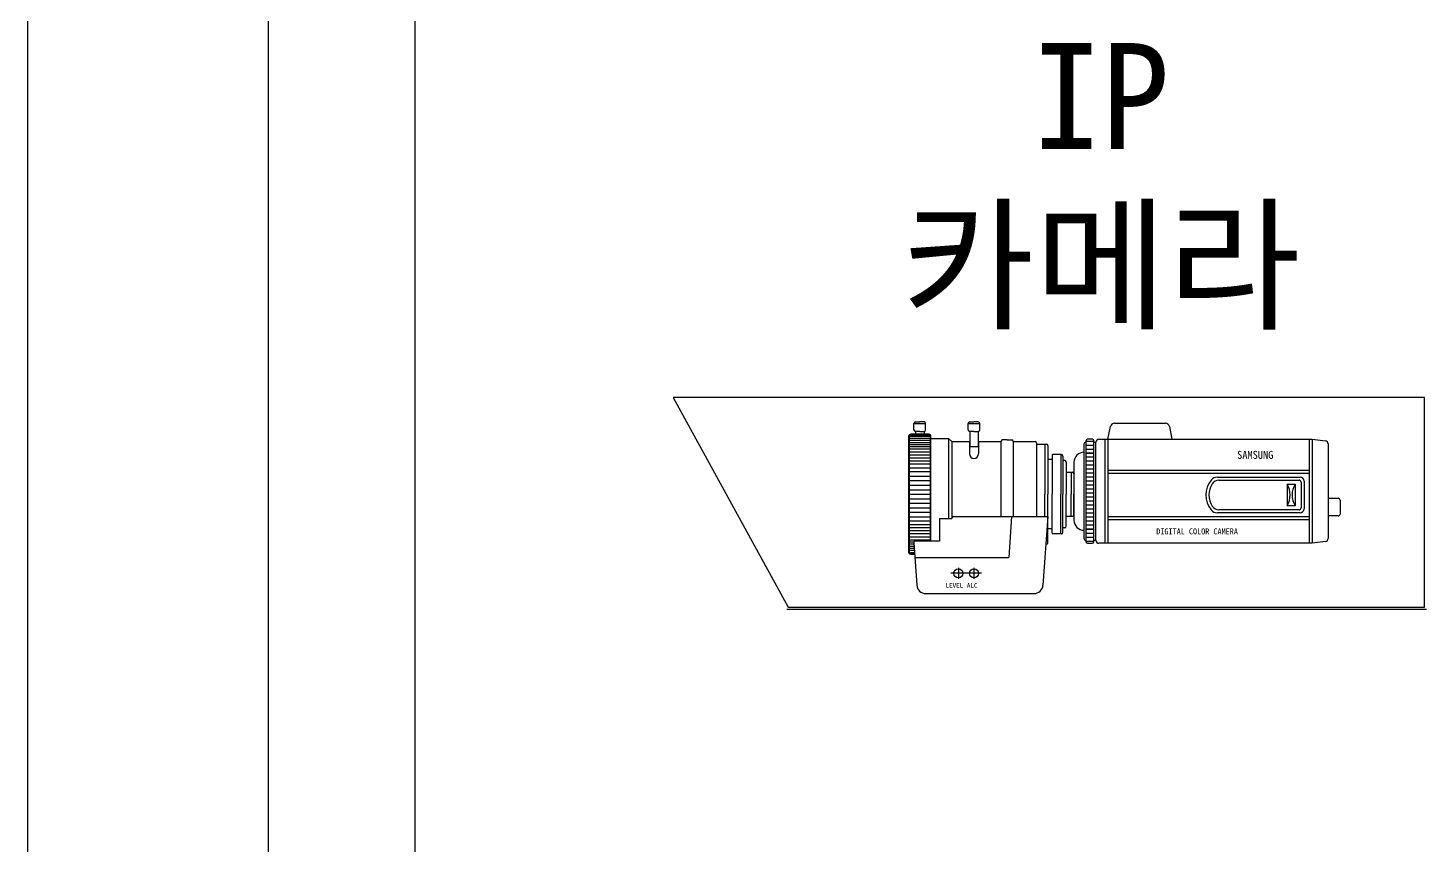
# Model space of a CAD drawing. Header units: millimetres. Extents: x 4 to 3929, y -454 to 587.
# Drawn here: x 798.4 to 877.5, y 4.9 to 51.2 of the extents above; entities that cross this region are included whole.
import ezdxf
from ezdxf.enums import TextEntityAlignment as Align

# ---------------------------------------------------------------- set-up
doc = ezdxf.new("R2010")
doc.units = ezdxf.units.MM
doc.header["$LTSCALE"] = 10
for name, color, linetype in [('CZ-SYMB', 2, 'Continuous'), ('CZ-TABL-LIN1', 4, 'Continuous'), ('CZ-TEX2', 3, 'Continuous')]:
    doc.layers.add(name, color=color, linetype=linetype)
doc.styles.add('굴림체', font='GulimChe.ttf')

msp = doc.modelspace()

# ---------------------------------------------------------------- linework, layer by layer
at = {"layer": 'CZ-SYMB'}
for p, q in [((877.465, 30.251), (834.94, 30.251)), ((834.94, 30.251), (841.441, 18.394)), ((877.465, 18.394), (877.465, 30.251)), ((848.564, 28.791), (849.22, 28.791)), ((848.564, 28.425), (848.564, 28.791)), ((848.649, 28.876), (848.892, 28.876)), ((849.134, 28.876), (848.892, 28.876)), ((849.22, 28.425), (849.22, 28.791)), ((851.633, 28.791), (852.288, 28.791)), ((851.633, 28.425), (851.633, 28.791)), ((851.718, 28.876), (851.96, 28.876)), ((852.203, 28.876), (851.96, 28.876)), ((852.288, 28.425), (852.288, 28.791)), ((859.544, 27.896), (859.688, 28.62)), ((859.91, 28.802), (862.794, 28.802)), ((863.017, 28.617), (863.152, 27.896)), ((848.257, 28.076), (849.526, 28.076)), ((848.257, 28.058), (848.257, 21.512)), ((848.257, 27.956), (849.526, 27.956)), ((848.257, 27.837), (849.526, 27.837)), ((848.257, 27.718), (849.526, 27.718)), ((848.291, 28.058), (848.291, 21.512)), ((848.295, 28.145), (849.489, 28.145)), ((849.407, 28.178), (848.377, 28.178)), ((849.407, 28.144), (848.377, 28.144)), ((848.892, 28.34), (848.649, 28.34)), ((848.649, 28.34), (848.649, 28.178)), ((848.892, 28.34), (849.134, 28.34)), ((849.134, 28.34), (849.134, 28.178)), ((849.492, 22.133), (849.492, 28.058)), ((849.526, 22.133), (849.526, 28.058)), ((849.526, 27.939), (850.52, 27.939)), ((849.526, 27.939), (850.52, 27.939)), ((850.52, 27.939), (850.52, 23.416)), ((850.52, 27.939), (850.711, 27.769)), ((850.711, 27.769), (851.701, 27.769)), ((850.711, 27.769), (850.711, 23.444)), ((851.701, 27.769), (851.701, 27.069)), ((851.96, 28.34), (851.718, 28.34)), ((851.718, 28.34), (851.718, 27.486)), ((851.96, 28.34), (852.203, 28.34)), ((852.203, 28.34), (852.203, 27.486)), ((852.22, 27.769), (852.22, 27.069)), ((852.22, 27.769), (853.487, 27.769)), ((853.487, 27.769), (853.487, 23.529)), ((853.836, 27.854), (853.573, 27.854)), ((853.836, 27.854), (854.098, 27.854)), ((854.184, 27.769), (854.184, 23.529)), ((854.184, 27.769), (855.418, 27.769)), ((855.504, 27.683), (855.504, 23.529)), ((858.299, 27.806), (858.299, 22.098)), ((858.299, 27.783), (858.751, 27.783)), ((858.661, 27.896), (858.389, 27.896)), ((858.751, 22.098), (858.751, 27.806)), ((858.751, 27.726), (858.865, 27.726)), ((858.865, 22.177), (858.865, 27.726)), ((859.035, 27.896), (871.095, 27.896)), ((859.374, 27.896), (859.374, 22.007)), ((859.544, 27.896), (859.544, 22.007)), ((870.925, 27.896), (870.925, 22.007)), ((871.095, 27.896), (871.852, 27.802)), ((871.095, 27.896), (871.095, 22.007)), ((848.257, 27.598), (849.526, 27.598)), ((848.257, 27.479), (849.526, 27.479)), ((848.257, 27.359), (849.526, 27.359)), ((848.257, 27.189), (849.526, 27.189)), ((848.257, 27.019), (849.526, 27.019)), ((851.718, 27.486), (852.203, 27.486)), ((855.504, 27.622), (855.967, 27.622)), ((855.967, 27.622), (855.967, 24.785)), ((855.967, 27.622), (856.052, 27.622)), ((856.137, 27.536), (856.137, 24.785)), ((856.38, 26.993), (856.38, 24.785)), ((856.867, 27.027), (856.414, 27.027)), ((856.867, 27.027), (856.867, 24.785)), ((856.867, 27.027), (856.91, 27.027)), ((856.996, 26.942), (856.996, 24.785)), ((858.185, 27.613), (858.185, 22.291)), ((858.299, 27.556), (858.751, 27.556)), ((858.299, 27.33), (858.751, 27.33)), ((858.751, 27.103), (858.299, 27.103)), ((858.299, 27.103), (858.751, 27.103)), ((872.001, 27.633), (872.001, 22.271)), ((848.257, 26.848), (849.526, 26.848)), ((848.257, 26.678), (849.526, 26.678)), ((848.257, 26.507), (849.526, 26.507)), ((848.257, 26.285), (849.526, 26.285)), ((856.38, 26.748), (856.137, 26.748)), ((857.093, 26.686), (856.996, 26.686)), ((857.178, 26.601), (857.178, 24.785)), ((857.619, 26.594), (857.619, 23.31)), ((858.751, 26.877), (858.299, 26.877)), ((858.751, 26.65), (858.299, 26.65)), ((858.751, 26.424), (858.299, 26.424)), ((858.751, 26.198), (858.299, 26.198)), ((859.544, 26.148), (870.925, 26.148)), ((848.257, 26.064), (849.526, 26.064)), ((848.257, 25.808), (849.526, 25.808)), ((848.257, 25.552), (849.526, 25.552)), ((857.178, 26.028), (857.468, 26.028)), ((857.468, 26.028), (857.468, 24.785)), ((857.468, 26.028), (857.534, 26.028)), ((857.619, 25.943), (857.619, 24.785)), ((858.751, 25.971), (858.299, 25.971)), ((858.751, 25.745), (858.299, 25.745)), ((858.751, 25.518), (858.299, 25.518)), ((859.544, 25.979), (870.925, 25.979)), ((865.733, 25.752), (870.416, 25.752)), ((865.821, 25.582), (870.359, 25.582)), ((869.68, 25.356), (870.133, 25.356)), ((869.68, 25.356), (869.68, 24.127)), ((870.133, 25.356), (870.133, 24.127)), ((870.472, 25.469), (870.472, 24.014)), ((870.642, 25.526), (870.642, 23.957)), ((848.257, 25.297), (849.526, 25.297)), ((848.257, 25.041), (849.526, 25.041)), ((848.257, 24.785), (849.526, 24.785)), ((848.257, 24.785), (849.526, 24.785)), ((848.257, 24.529), (849.526, 24.529)), ((855.967, 23.529), (855.967, 24.785)), ((856.137, 22.034), (856.137, 24.785)), ((856.38, 22.578), (856.38, 24.785)), ((856.867, 22.544), (856.867, 24.785)), ((856.996, 22.629), (856.996, 24.785)), ((857.178, 22.97), (857.178, 24.785)), ((857.468, 23.543), (857.468, 24.785)), ((857.619, 23.628), (857.619, 24.785)), ((858.751, 25.292), (858.299, 25.292)), ((858.751, 25.065), (858.299, 25.065)), ((858.751, 24.839), (858.299, 24.839)), ((858.751, 24.612), (858.299, 24.612)), ((872.001, 24.556), (872.567, 24.556)), ((848.257, 24.274), (849.526, 24.274)), ((848.257, 24.018), (849.526, 24.018)), ((848.257, 23.762), (849.526, 23.762)), ((858.751, 24.386), (858.299, 24.386)), ((858.751, 24.159), (858.299, 24.159)), ((858.751, 23.933), (858.299, 23.933)), ((870.416, 23.731), (865.733, 23.731)), ((870.359, 23.901), (865.821, 23.901)), ((870.133, 24.127), (869.68, 24.127)), ((872.681, 24.443), (872.681, 23.665)), ((848.257, 23.507), (849.526, 23.507)), ((848.257, 23.285), (849.526, 23.285)), ((848.257, 23.063), (849.526, 23.063)), ((850.002, 23.416), (850.711, 23.416)), ((850.002, 23.416), (850.002, 22.133)), ((850.711, 23.444), (850.711, 23.416)), ((850.796, 23.529), (856.137, 23.529)), ((854.086, 23.529), (853.923, 21.205)), ((856.137, 23.529), (855.864, 19.635)), ((857.178, 23.543), (857.468, 23.543)), ((857.468, 23.543), (857.534, 23.543)), ((858.751, 23.706), (858.299, 23.706)), ((858.751, 23.48), (858.299, 23.48)), ((858.751, 23.253), (858.299, 23.253)), ((858.751, 23.027), (858.299, 23.027)), ((870.925, 23.504), (859.544, 23.504)), ((870.925, 23.334), (859.544, 23.334)), ((872.567, 23.552), (872.001, 23.552)), ((848.257, 22.893), (849.526, 22.893)), ((848.257, 22.722), (849.526, 22.722)), ((848.257, 22.552), (849.526, 22.552)), ((848.257, 22.381), (849.526, 22.381)), ((848.257, 22.211), (849.526, 22.211)), ((856.38, 22.823), (856.137, 22.823)), ((856.38, 22.823), (856.137, 22.823)), ((856.867, 22.544), (856.414, 22.544)), ((856.962, 22.544), (856.867, 22.544)), ((857.144, 22.884), (856.996, 22.884)), ((857.093, 22.884), (856.996, 22.884)), ((858.299, 22.8), (858.751, 22.8)), ((858.751, 22.8), (858.299, 22.8)), ((858.299, 22.574), (858.751, 22.574)), ((858.299, 22.347), (858.751, 22.347)), ((858.751, 22.177), (858.865, 22.177)), ((848.257, 22.092), (848.565, 22.092)), ((848.257, 21.972), (848.558, 21.972)), ((848.257, 21.853), (848.566, 21.853)), ((848.257, 21.734), (848.574, 21.734)), ((848.257, 21.614), (848.583, 21.614)), ((848.257, 21.495), (848.591, 21.495)), ((848.295, 21.425), (848.596, 21.425)), ((848.377, 21.427), (848.598, 21.427)), ((848.377, 21.393), (848.598, 21.393)), ((848.553, 22.042), (848.722, 19.635)), ((848.729, 22.133), (848.638, 22.133)), ((850.002, 22.133), (848.729, 22.133)), ((856.026, 21.949), (856.052, 21.949)), ((858.299, 22.121), (858.751, 22.121)), ((858.389, 22.007), (858.661, 22.007)), ((871.095, 22.007), (859.035, 22.007)), ((871.852, 22.102), (871.095, 22.007)), ((848.612, 21.205), (853.923, 21.205)), ((851.076, 20.62), (851.076, 19.987)), ((851.96, 20.62), (851.96, 19.987)), ((852.394, 20.308), (850.65, 20.308)), ((849.232, 19.159), (855.354, 19.159)), ((841.366, 18.284), (877.574, 18.284)), ((841.441, 18.394), (877.465, 18.394))]:
    msp.add_line(p, q, dxfattribs=at)
for centre in [(851.076, 20.308), (851.96, 20.308)]:
    msp.add_circle(centre, 0.262, dxfattribs=at)
for centre, radius, start, end in [((848.649, 28.791), 0.0852, 90, 180), ((849.134, 28.791), 0.0852, 0, 90), ((851.718, 28.791), 0.0852, 90, 180), ((852.203, 28.791), 0.0852, 0, 90), ((859.91, 28.576), 0.226, 90, 168.7382), ((862.794, 28.576), 0.226, 10.61966, 90), ((848.377, 28.058), 0.119, 90, 180), ((848.377, 28.058), 0.0852, 90, 180), ((848.649, 28.425), 0.0852, 180, 270), ((849.134, 28.425), 0.0852, 270, 0), ((849.407, 28.058), 0.119, 0, 90), ((849.407, 28.058), 0.0852, 0, 90), ((851.718, 28.425), 0.0852, 180, 270), ((852.203, 28.425), 0.0852, 270, 0), ((853.573, 27.769), 0.0852, 90, 180), ((854.098, 27.769), 0.0852, 0, 90), ((855.418, 27.683), 0.0852, 0, 90), ((858.299, 27.613), 0.113, 90, 180), ((858.389, 27.806), 0.0906, 90, 180), ((858.661, 27.806), 0.0906, 0, 90), ((859.035, 27.726), 0.17, 90, 180), ((871.831, 27.633), 0.17, 0, 82.87498), ((851.96, 27.069), 0.26, 180, 0), ((856.052, 27.536), 0.0852, 0, 90), ((856.414, 26.993), 0.0341, 90, 180), ((856.91, 26.942), 0.0852, 0, 90), ((858.185, 26.594), 0.566, 90, 180), ((857.093, 26.601), 0.0852, 0, 90), ((857.534, 25.943), 0.0852, 0, 90), ((866.441, 24.741), 1.354, 141.75831, 218.24169), ((866.441, 24.741), 1.184, 147.9641, 212.0359), ((865.733, 25.299), 0.453, 90, 141.75831), ((865.821, 25.129), 0.453, 90, 147.9641), ((868.654, 24.741), 1.196, 329.08522, 30.91478), ((871.158, 24.741), 1.196, 149.08522, 210.91478), ((870.359, 25.469), 0.113, 0, 90), ((870.416, 25.526), 0.226, 0, 90), ((872.567, 24.443), 0.113, 0, 90), ((865.733, 24.184), 0.453, 218.24169, 270), ((865.821, 24.354), 0.453, 212.0359, 270), ((870.359, 24.014), 0.113, 270, 0), ((870.416, 23.957), 0.226, 270, 0), ((850.796, 23.444), 0.0852, 90, 180), ((857.093, 22.97), 0.0852, 270, 0), ((857.534, 23.628), 0.0852, 270, 0), ((858.185, 23.31), 0.566, 180, 270), ((872.567, 23.665), 0.113, 270, 0), ((856.414, 22.578), 0.0341, 180, 270), ((856.91, 22.629), 0.0852, 270, 0), ((858.299, 22.291), 0.113, 180, 270), ((859.035, 22.177), 0.17, 180, 270), ((871.831, 22.271), 0.17, 277.12502, 0), ((848.377, 21.512), 0.119, 180, 270), ((848.377, 21.512), 0.0852, 180, 270), ((848.638, 22.048), 0.0852, 90, 184.01871), ((856.052, 22.034), 0.0852, 270, 0), ((858.389, 22.098), 0.0906, 180, 270), ((858.661, 22.098), 0.0906, 270, 0), ((849.232, 19.671), 0.511, 184.01871, 270), ((855.354, 19.671), 0.511, 270, 355.98129)]:
    msp.add_arc(centre, radius, start, end, dxfattribs=at)
at = {"layer": 'CZ-TABL-LIN1', "ltscale": 10}
msp.add_lwpolyline([(1530.919, -137.57), (1530.919, -404.963, -0.414214), (1522.919, -412.963), (806.418, -412.963, -0.414214), (798.418, -404.963), (798.418, 476.263), (1522.919, 476.263, -0.414214), (1530.919, 468.263), (1530.919, -48.652)], format="xyb", dxfattribs=at)
at = {"layer": 'CZ-TABL-LIN1', "flags": 128}
for points in [[(812.038, -393.261), (812.038, 457.738), (1384.234, 457.738), (1384.234, -393.261)], [(820.327, -97.188), (820.327, 165.302), (1029.148, 165.302), (1029.148, -97.188)]]:
    msp.add_lwpolyline(points, close=True, dxfattribs=at)

# ---------------------------------------------------------------- texts
at = {"layer": 'CZ-SYMB', "style": '굴림체'}
for s, height, p in [('SAMSUNG', 0.453, (866.853, 26.785)), ('DIGITAL COLOR CAMERA', 0.33973, (862.275, 22.51)), ('LEVEL ALC', 0.2557, (850.354, 19.498))]:
    msp.add_text(s, height=height, dxfattribs=at).set_placement(p)
at = {"layer": 'CZ-TEX2', "style": '굴림체'}
for s, p in [('IP', (859.148, 47.321)), ('카메라', (859.148, 37.807))]:
    msp.add_text(s, height=6, dxfattribs=at).set_placement(p, align=Align.MIDDLE)

doc.saveas('drawing.dxf')
